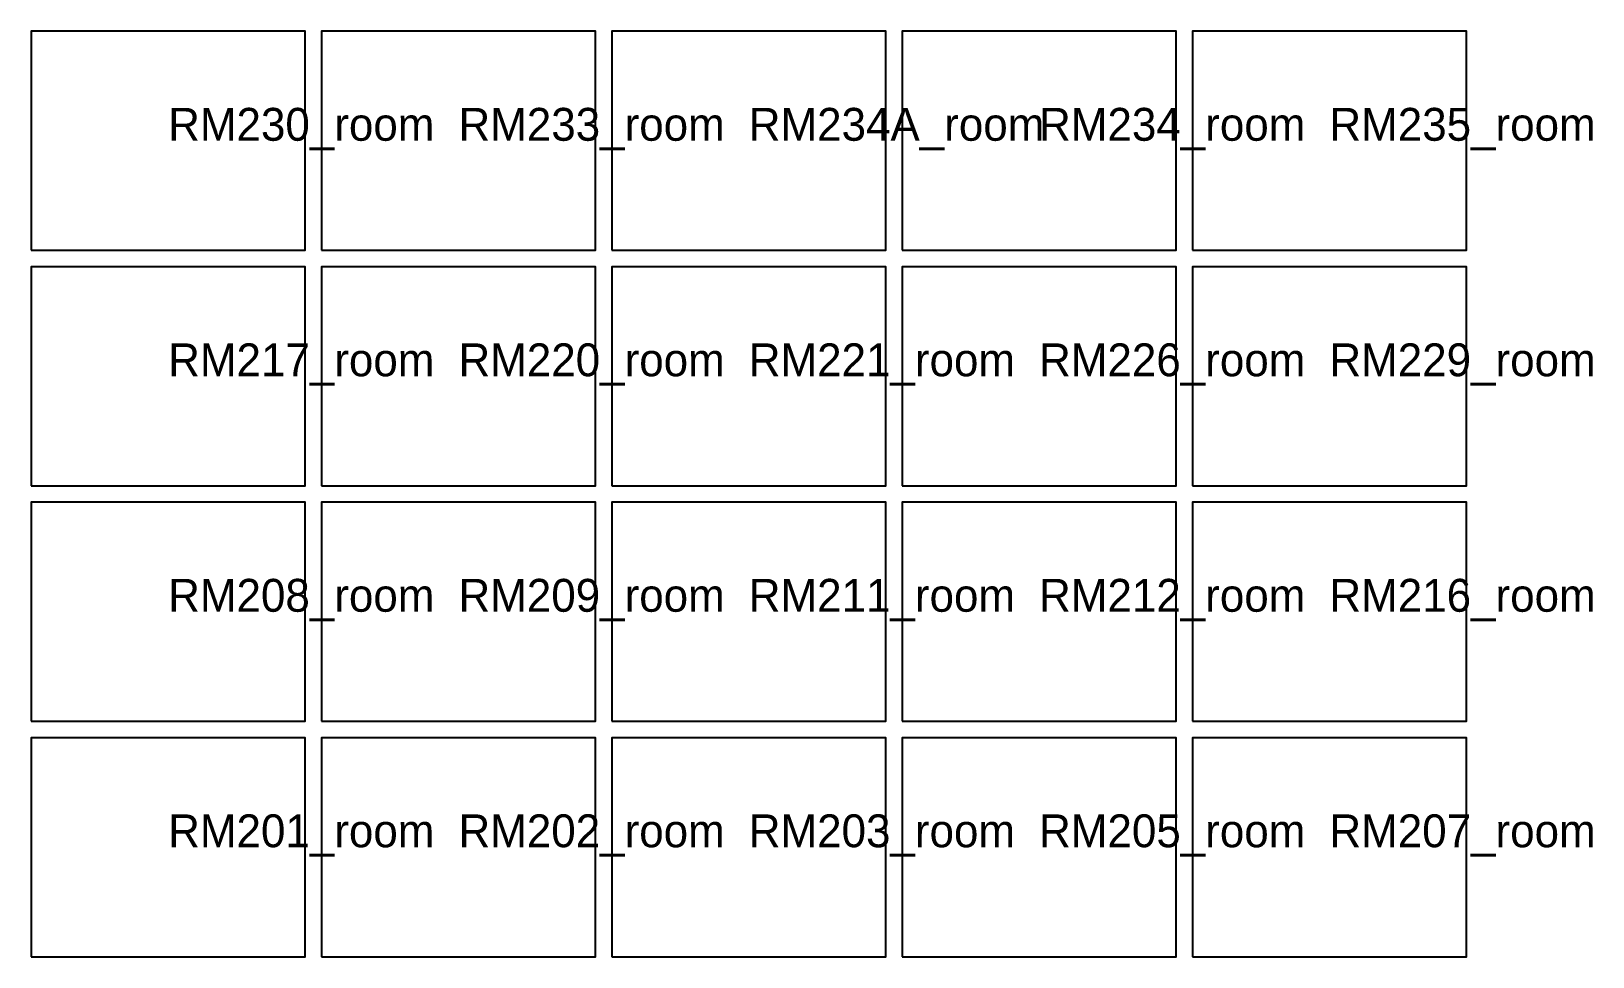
# Model space of a CAD drawing. Header units: metres. Extents: x 0 to 28.5, y 0 to 16.9.
import ezdxf

# ---------------------------------------------------------------- set-up
doc = ezdxf.new("R2010")
doc.units = ezdxf.units.M
doc.layers.add('A-AREA-IDEN', color=7, linetype='Continuous')
doc.layers.add('A-AREA-ROOM', color=7, linetype='Continuous')

msp = doc.modelspace()

# ---------------------------------------------------------------- linework, layer by layer
at = {"layer": 'A-AREA-ROOM'}
for points in [[(0, 12.9), (5, 12.9), (5, 16.9), (0, 16.9)], [(5.3, 12.9), (10.3, 12.9), (10.3, 16.9), (5.3, 16.9)], [(10.6, 12.9), (15.6, 12.9), (15.6, 16.9), (10.6, 16.9)], [(15.9, 12.9), (20.9, 12.9), (20.9, 16.9), (15.9, 16.9)], [(21.2, 12.9), (26.2, 12.9), (26.2, 16.9), (21.2, 16.9)], [(0, 8.6), (5, 8.6), (5, 12.6), (0, 12.6)], [(5.3, 8.6), (10.3, 8.6), (10.3, 12.6), (5.3, 12.6)], [(10.6, 8.6), (15.6, 8.6), (15.6, 12.6), (10.6, 12.6)], [(15.9, 8.6), (20.9, 8.6), (20.9, 12.6), (15.9, 12.6)], [(21.2, 8.6), (26.2, 8.6), (26.2, 12.6), (21.2, 12.6)], [(0, 4.3), (5, 4.3), (5, 8.3), (0, 8.3)], [(5.3, 4.3), (10.3, 4.3), (10.3, 8.3), (5.3, 8.3)], [(10.6, 4.3), (15.6, 4.3), (15.6, 8.3), (10.6, 8.3)], [(15.9, 4.3), (20.9, 4.3), (20.9, 8.3), (15.9, 8.3)], [(21.2, 4.3), (26.2, 4.3), (26.2, 8.3), (21.2, 8.3)], [(0, 0), (5, 0), (5, 4), (0, 4)], [(5.3, 0), (10.3, 0), (10.3, 4), (5.3, 4)], [(10.6, 0), (15.6, 0), (15.6, 4), (10.6, 4)], [(15.9, 0), (20.9, 0), (20.9, 4), (15.9, 4)], [(21.2, 0), (26.2, 0), (26.2, 4), (21.2, 4)]]:
    msp.add_lwpolyline(points, close=True, dxfattribs=at)

# ---------------------------------------------------------------- texts
at = {"layer": 'A-AREA-IDEN'}
for s, p in [('RM230_room', (2.5, 14.9)), ('RM233_room', (7.8, 14.9)), ('RM234A_room', (13.1, 14.9)), ('RM234_room', (18.4, 14.9)), ('RM235_room', (23.7, 14.9)), ('RM217_room', (2.5, 10.6)), ('RM220_room', (7.8, 10.6)), ('RM221_room', (13.1, 10.6)), ('RM226_room', (18.4, 10.6)), ('RM229_room', (23.7, 10.6)), ('RM208_room', (2.5, 6.3)), ('RM209_room', (7.8, 6.3)), ('RM211_room', (13.1, 6.3)), ('RM212_room', (18.4, 6.3)), ('RM216_room', (23.7, 6.3)), ('RM201_room', (2.5, 2)), ('RM202_room', (7.8, 2)), ('RM203_room', (13.1, 2)), ('RM205_room', (18.4, 2)), ('RM207_room', (23.7, 2))]:
    msp.add_text(s, height=0.6, dxfattribs=at).set_placement(p)

doc.saveas('drawing.dxf')
